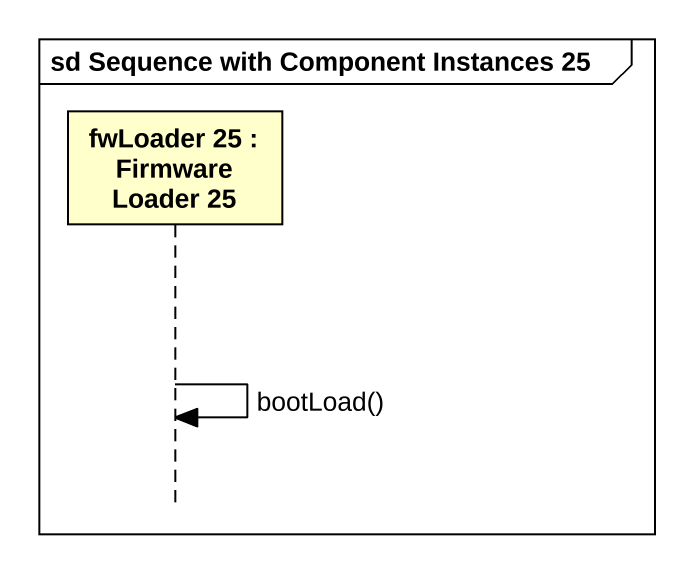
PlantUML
@startuml
mainframe sd Sequence with Component Instances 25
hide footbox
participant "fwLoader 25 : Firmware Loader 25" as fwLoader_25

fwLoader_25 -> fwLoader_25 : bootLoad()
@enduml
